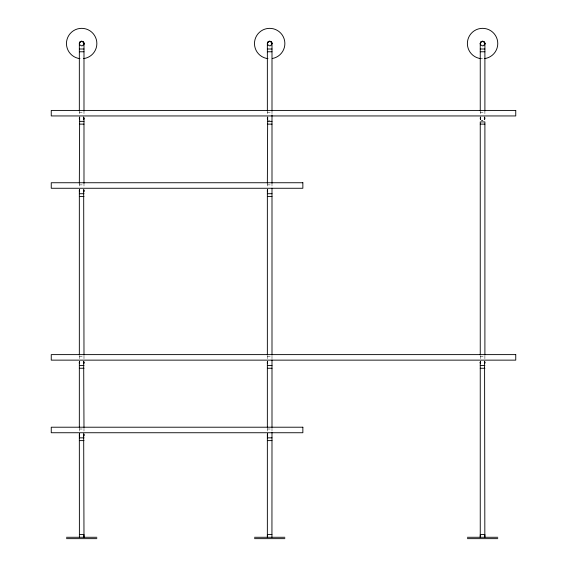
<?xml version="1.0" encoding="UTF-8"?>
<svg xmlns="http://www.w3.org/2000/svg" width="567" height="567" viewBox="0 0 567 567"><rect width="100%" height="100%" fill="white"/><g stroke="black" fill="none" stroke-linecap="round" stroke-linejoin="round"><path stroke-width="0.43" stroke-dasharray="2.83 2.13" d="M79.337 112.528L83.987 112.528M267.355 112.528L271.997 112.528M480.249 112.528L484.898 112.528M79.337 184.885L83.987 184.885M267.355 184.885L271.997 184.885M79.337 356.657L83.987 356.657M267.355 356.657L271.997 356.657M480.249 356.657L484.898 356.657M79.337 429.013L83.987 429.013M267.355 429.013L271.997 429.013M482.574 120.643L481.411 120.332A2.325 2.325 0 0 0 483.736 120.332M484.898 110.87L484.898 115.009M484.898 355.885L484.898 359.421M480.249 110.87L480.249 115.009M480.249 355.885L480.249 359.421M271.997 110.87L271.997 114.406M271.997 183.226L271.997 187.365M271.997 355.892L271.997 359.421M271.997 428.241L271.997 431.771M267.355 110.87L267.355 115.009M267.355 183.226L267.355 187.365M267.355 355.892L267.355 359.421M267.355 428.241L267.355 431.771M83.987 110.87L83.987 115.009M83.987 183.226L83.987 187.365M83.987 355.892L83.987 359.421M83.987 428.241L83.987 431.771M79.337 110.87L79.337 115.009M79.337 183.226L79.337 187.365M79.337 355.892L79.337 359.421M79.337 428.241L79.337 431.771M269.672 120.643A2.325 2.325 0 0 1 268.517 120.332M482.574 58.734A15.196 15.196 0 0 1 480.844 58.635"/><path stroke-width="0.85" d="M79.337 110.87L79.337 43.595L79.649 42.433L81.662 41.278L83.675 42.433L83.987 43.595L83.987 110.87M79.337 43.595L79.649 44.758L81.662 45.913L82.825 45.601L83.987 43.595M79.337 183.226L79.649 117.163M83.675 117.163L83.675 119.488A2.325 2.325 0 0 0 83.675 117.163M79.337 190.682L79.649 189.52A2.325 2.325 0 0 0 79.649 191.837L79.337 190.682L79.337 355.013M83.987 190.682L83.675 191.837A2.325 2.325 0 0 0 83.675 189.52L83.987 355.013M79.337 362.455L79.649 361.299A2.325 2.325 0 0 0 79.649 363.617L79.337 362.455L79.337 427.355M83.987 362.455L83.675 363.617A2.325 2.325 0 0 0 83.675 361.299L83.987 427.355M79.337 434.811L79.649 433.649A2.325 2.325 0 0 0 79.649 435.973L79.337 434.811L79.394 537.268M83.987 434.811L83.675 435.973A2.325 2.325 0 0 0 83.675 433.649L83.987 537.268M267.355 110.87L267.355 43.595L267.667 42.433L269.672 41.278L271.685 42.433L271.997 43.595L271.997 110.87M267.355 183.226L267.667 117.163M267.355 190.682L267.667 189.52A2.325 2.325 0 0 0 267.667 191.837L267.355 190.682L267.355 355.013M267.355 362.455L267.667 361.299A2.325 2.325 0 0 0 267.667 363.617L267.355 362.455L267.355 427.355M267.355 434.811L267.667 433.649A2.325 2.325 0 0 0 267.667 435.973L267.355 434.811L267.355 537.268L267.411 534.511L271.94 534.511M480.249 110.87L480.249 43.595L480.561 42.433L482.574 41.278L484.587 42.433L484.898 43.595L484.898 110.87M480.249 43.595L480.561 44.758L482.574 45.913L483.736 45.601L484.898 43.595M480.561 117.163L480.561 119.488A2.325 2.325 0 0 1 480.561 117.163M480.249 362.455L480.561 361.299A2.325 2.325 0 0 0 480.561 363.617L480.249 362.455L480.249 537.268L480.306 534.511L484.842 534.511L484.842 537.268L484.587 361.299A2.325 2.325 0 0 1 484.587 363.617L484.898 362.455M79.337 49.01L83.987 49.01M267.355 49.01L271.997 49.01M480.249 49.01L484.898 49.01M79.337 51.767L83.987 51.767M267.355 51.767L271.997 51.767M480.249 51.767L484.898 51.767M79.337 121.359L83.987 121.359M267.355 121.359L271.997 121.359M79.337 124.123L83.987 124.123M267.355 124.123L271.997 124.123M480.249 124.123L484.898 124.123M79.337 193.716L83.987 193.716M267.355 193.716L271.997 193.716M79.337 196.48L83.987 196.48M267.355 196.48L271.997 196.48M79.337 365.495L83.987 365.495M267.355 365.495L271.997 365.495M480.249 365.495L484.898 365.495M79.337 368.252L83.987 368.252M267.355 368.252L271.997 368.252M480.249 368.252L484.898 368.252M79.337 437.852L83.987 437.852M267.355 437.852L271.997 437.852M79.337 440.609L83.987 440.609M267.355 440.609L271.997 440.609M79.394 534.511L83.93 534.511L83.93 537.268M66.452 537.268L96.872 537.268M254.47 537.268L284.882 537.268M467.364 537.268L497.783 537.268M66.452 538.65L96.872 538.65M254.47 538.65L284.882 538.65M467.364 538.65L497.783 538.65M267.667 44.758L269.672 45.913L270.835 45.601L271.997 43.595A2.318 2.318 0 0 0 269.077 41.348A2.318 2.318 0 0 0 267.667 44.75L267.355 43.595M484.587 117.163L484.587 119.488A2.325 2.325 0 0 0 484.587 117.163M267.355 118.326L267.667 119.488A2.325 2.325 0 0 1 267.667 117.163M79.337 118.326L79.649 119.488A2.325 2.325 0 0 1 79.649 117.163M484.898 355.006L484.898 121.912L480.249 121.912L480.249 355.006M271.997 115.009L271.997 183.226M271.997 188.194L271.997 355.013M271.997 359.967L271.997 427.355M271.997 432.323L271.94 537.268M83.987 118.326L83.987 183.226M480.561 44.758A2.325 2.325 0 0 1 482.574 41.271A2.325 2.325 0 0 1 484.587 44.758M79.649 44.758A2.325 2.325 0 0 1 81.662 41.271A2.325 2.325 0 0 1 83.675 44.758M480.306 43.539A2.268 2.268 0 0 1 483.162 41.348A2.268 2.268 0 0 1 484.537 44.673M267.716 44.673A2.268 2.268 0 0 1 269.091 41.348A2.268 2.268 0 0 1 271.94 43.539M79.699 44.673A2.268 2.268 0 0 1 81.662 41.271A2.268 2.268 0 0 1 83.625 44.673M480.844 58.635A15.196 15.196 0 0 1 469.71 35.445A15.196 15.196 0 0 1 495.438 35.445A15.196 15.196 0 0 1 484.303 58.635M267.943 58.635A15.196 15.196 0 0 1 256.66 35.7A15.196 15.196 0 0 1 282.21 34.948A15.196 15.196 0 0 1 272.288 58.507M79.933 58.635A15.196 15.196 0 0 1 68.798 35.445A15.196 15.196 0 0 1 94.526 35.445A15.196 15.196 0 0 1 83.392 58.635M515.75 110.423L51.25 110.423L51.25 115.944L515.75 115.944L515.75 110.423M302.856 182.744L51.25 182.744L51.25 188.265L302.856 188.265L302.856 182.744M515.75 354.616L51.25 354.616L51.25 360.137L515.75 360.137L515.75 354.616M302.856 427.213L51.25 427.213L51.25 432.741L302.856 432.741L302.856 427.213"/></g></svg>
